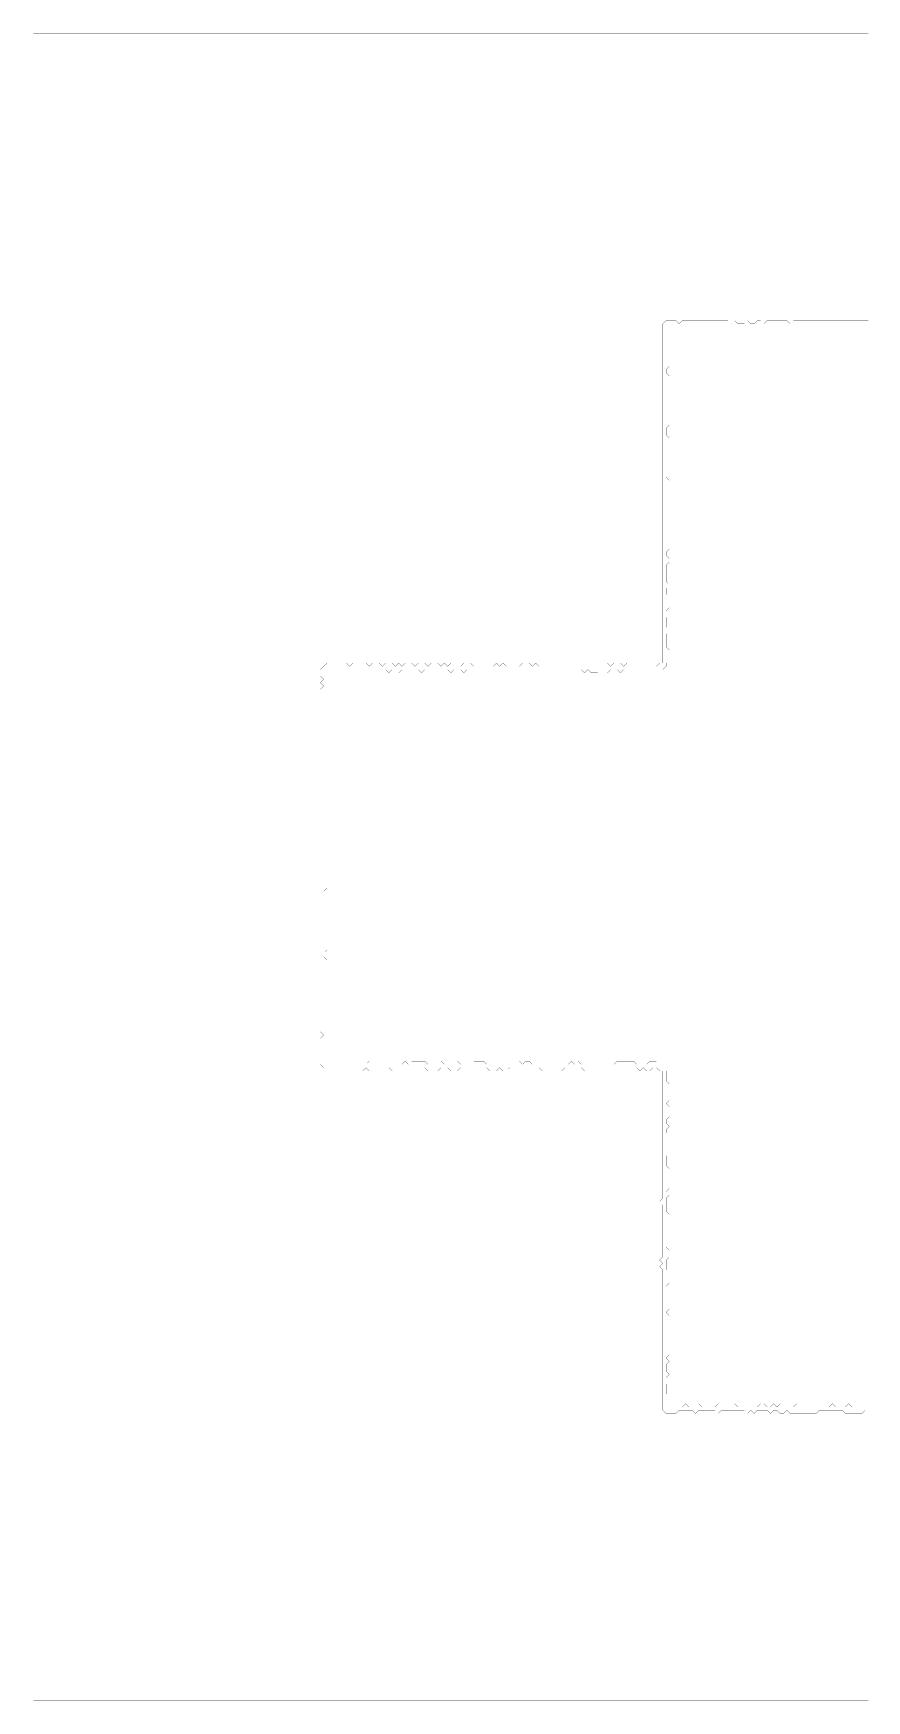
# Model space of a CAD drawing. Header units: metres. Extents: x 0 to 5113, y -5113 to 0.
# Drawn here: x 0 to 2556, y -5113 to 0 of the extents above; entities that cross this region are included whole.
import ezdxf

# ---------------------------------------------------------------- set-up
doc = ezdxf.new("R2010")
doc.units = ezdxf.units.M
doc.layers.add('conductor', color=1, linetype='Continuous')
doc.layers.add('substrate', color=5, linetype='Continuous')

msp = doc.modelspace()

# ---------------------------------------------------------------- linework, layer by layer
at = {"layer": 'conductor', "const_width": 0.5}
msp.add_lwpolyline([(2561.5, -900.5), (2551.5, -900.5), (2541.5, -900.5), (2531.5, -900.5), (2521.5, -900.5), (2511.5, -900.5), (2501.5, -900.5), (2491.5, -900.5), (2481.5, -900.5), (2471.4, -900.5), (2461.4, -900.5), (2451.4, -900.5), (2441.4, -900.5), (2431.4, -900.5), (2421.4, -900.5), (2411.4, -900.5), (2401.4, -900.5), (2391.4, -900.5), (2381.4, -900.5), (2371.4, -900.5), (2361.4, -900.5), (2351.4, -900.5), (2341.4, -900.5), (2331.4, -900.5), (2321.4, -900.5), (2311.4, -900.5), (2301.3, -900.5), (2291.3, -900.5), (2281.3, -900.5), (2271.3, -900.5), (2261.3, -900.5), (2251.3, -900.5), (2241.3, -900.5), (2231.3, -900.5), (2221.3, -900.5), (2211.3, -900.5), (2201.3, -900.5), (2191.3, -900.5), (2181.3, -900.5), (2171.3, -900.5), (2161.3, -900.5), (2151.3, -900.5), (2141.3, -900.5), (2131.2, -900.5), (2121.2, -900.5), (2111.2, -900.5), (2101.2, -900.5), (2091.2, -900.5), (2081.2, -900.5), (2071.2, -900.5), (2061.2, -900.5), (2051.2, -900.5), (2041.2, -900.5), (2031.2, -900.5), (2021.2, -900.5), (2011.2, -900.5), (2001.2, -900.5), (1991.2, -900.5), (1981.2, -900.5), (1971.2, -900.5), (1961.1, -900.5), (1951.1, -900.5), (1951.1, -910.5), (1951.1, -920.5), (1951.1, -930.5), (1951.1, -940.6), (1951.1, -950.6), (1951.1, -960.6), (1951.1, -970.6), (1951.1, -980.6), (1951.1, -990.6), (1951.1, -1000.6), (1951.1, -1010.6), (1951.1, -1020.6), (1941.1, -1030.6), (1941.1, -1040.6), (1951.1, -1050.6), (1951.1, -1060.6), (1951.1, -1070.6), (1951.1, -1080.6), (1951.1, -1090.6), (1951.1, -1100.6), (1951.1, -1110.7), (1951.1, -1120.7), (1951.1, -1130.7), (1951.1, -1140.7), (1951.1, -1150.7), (1951.1, -1160.7), (1951.1, -1170.7), (1951.1, -1180.7), (1951.1, -1190.7), (1951.1, -1200.7), (1941.1, -1210.7), (1941.1, -1220.7), (1941.1, -1230.7), (1951.1, -1240.7), (1951.1, -1250.7), (1951.1, -1260.7), (1951.1, -1270.7), (1951.1, -1280.8), (1951.1, -1290.8), (1951.1, -1300.8), (1951.1, -1310.8), (1951.1, -1320.8), (1951.1, -1330.8), (1951.1, -1340.8), (1951.1, -1350.8), (1941.1, -1360.8), (1951.1, -1370.8), (1951.1, -1380.8), (1951.1, -1390.8), (1951.1, -1400.8), (1951.1, -1410.8), (1951.1, -1420.8), (1951.1, -1430.8), (1951.1, -1440.8), (1951.1, -1450.8), (1951.1, -1460.9), (1951.1, -1470.9), (1951.1, -1480.9), (1951.1, -1490.9), (1951.1, -1500.9), (1951.1, -1510.9), (1951.1, -1520.9), (1951.1, -1530.9), (1951.1, -1540.9), (1951.1, -1550.9), (1951.1, -1560.9), (1951.1, -1570.9), (1951.1, -1580.9), (1941.1, -1590.9), (1941.1, -1600.9), (1951.1, -1610.9), (1951.1, -1620.9), (1941.1, -1631), (1941.1, -1641), (1941.1, -1651), (1941.1, -1661), (1941.1, -1671), (1941.1, -1681), (1951.1, -1691), (1941.1, -1701), (1941.1, -1711), (1941.1, -1721), (1951.1, -1731), (1951.1, -1741), (1951.1, -1751), (1951.1, -1761), (1941.1, -1771), (1951.1, -1781), (1941.1, -1791), (1941.1, -1801.1), (1941.1, -1811.1), (1941.1, -1821.1), (1951.1, -1831.1), (1941.1, -1841.1), (1941.1, -1851.1), (1941.1, -1861.1), (1941.1, -1871.1), (1941.1, -1881.1), (1951.1, -1891.1), (1951.1, -1901.1), (1951.1, -1911.1), (1951.1, -1921.1), (1941.1, -1931.1), (1941.1, -1941.1), (1931.1, -1951.1), (1921.1, -1951.1), (1911.1, -1951.1), (1901.1, -1951.1), (1891.1, -1951.1), (1881.1, -1951.1), (1871.1, -1951.1), (1861.1, -1951.1), (1851.1, -1951.1), (1841.1, -1951.1), (1831.1, -1951.1), (1821.1, -1951.1), (1811.1, -1951.1), (1801.1, -1961.1), (1791, -1951.1), (1781, -1951.1), (1771, -1951.1), (1761, -1961.1), (1751, -1951.1), (1741, -1951.1), (1731, -1961.1), (1721, -1961.1), (1711, -1961.1), (1701, -1951.1), (1691, -1961.1), (1681, -1951.1), (1671, -1951.1), (1661, -1951.1), (1651, -1951.1), (1641, -1951.1), (1631, -1951.1), (1620.9, -1951.1), (1610.9, -1951.1), (1600.9, -1951.1), (1590.9, -1951.1), (1580.9, -1951.1), (1570.9, -1951.1), (1560.9, -1951.1), (1550.9, -1951.1), (1540.9, -1951.1), (1530.9, -1951.1), (1520.9, -1951.1), (1510.9, -1951.1), (1500.9, -1951.1), (1490.9, -1951.1), (1480.9, -1951.1), (1470.9, -1951.1), (1460.9, -1951.1), (1450.8, -1951.1), (1440.8, -1951.1), (1430.8, -1951.1), (1420.8, -1951.1), (1410.8, -1951.1), (1400.8, -1961.1), (1390.8, -1951.1), (1380.8, -1951.1), (1370.8, -1951.1), (1360.8, -1951.1), (1350.8, -1951.1), (1340.8, -1951.1), (1330.8, -1951.1), (1320.8, -1961.1), (1310.8, -1951.1), (1300.8, -1951.1), (1290.8, -1951.1), (1280.8, -1961.1), (1270.7, -1951.1), (1260.7, -1951.1), (1250.7, -1951.1), (1240.7, -1951.1), (1230.7, -1951.1), (1220.7, -1951.1), (1210.7, -1951.1), (1200.7, -1951.1), (1190.7, -1961.1), (1180.7, -1951.1), (1170.7, -1951.1), (1160.7, -1951.1), (1150.7, -1951.1), (1140.7, -1951.1), (1130.7, -1951.1), (1120.7, -1961.1), (1110.7, -1951.1), (1100.6, -1951.1), (1090.6, -1961.1), (1080.6, -1951.1), (1070.6, -1951.1), (1060.6, -1951.1), (1050.6, -1951.1), (1040.6, -1951.1), (1030.6, -1951.1), (1020.6, -1951.1), (1010.6, -1951.1), (1000.6, -1951.1), (990.6, -1951.1), (980.6, -1951.1), (970.6, -1951.1), (960.6, -1951.1), (950.6, -1951.1), (940.6, -1951.1), (930.5, -1951.1), (920.5, -1951.1), (910.5, -1951.1), (900.5, -1961.1), (900.5, -1971.2), (900.5, -1981.2), (900.5, -1991.2), (900.5, -2001.2), (900.5, -2011.2), (900.5, -2021.2), (900.5, -2031.2), (900.5, -2041.2), (900.5, -2051.2), (900.5, -2061.2), (900.5, -2071.2), (900.5, -2081.2), (900.5, -2091.2), (900.5, -2101.2), (900.5, -2111.2), (900.5, -2121.2), (900.5, -2131.2), (900.5, -2141.3), (900.5, -2151.3), (900.5, -2161.3), (900.5, -2171.3), (900.5, -2181.3), (900.5, -2191.3), (900.5, -2201.3), (900.5, -2211.3), (900.5, -2221.3), (900.5, -2231.3), (900.5, -2241.3), (900.5, -2251.3), (900.5, -2261.3), (900.5, -2271.3), (900.5, -2281.3), (900.5, -2291.3), (900.5, -2301.3), (900.5, -2311.4), (900.5, -2321.4), (900.5, -2331.4), (900.5, -2341.4), (900.5, -2351.4), (900.5, -2361.4), (900.5, -2371.4), (900.5, -2381.4), (900.5, -2391.4), (900.5, -2401.4), (900.5, -2411.4), (900.5, -2421.4), (900.5, -2431.4), (900.5, -2441.4), (900.5, -2451.4), (900.5, -2461.4), (900.5, -2471.4), (900.5, -2481.5), (900.5, -2491.5), (900.5, -2501.5), (900.5, -2511.5), (900.5, -2521.5), (900.5, -2531.5), (900.5, -2541.5), (900.5, -2551.5), (900.5, -2561.5), (900.5, -2571.5), (900.5, -2581.5), (900.5, -2591.5), (900.5, -2601.5), (900.5, -2611.5), (900.5, -2621.5), (890.5, -2631.5), (900.5, -2641.5), (900.5, -2651.6), (900.5, -2661.6), (890.5, -2671.6), (900.5, -2681.6), (900.5, -2691.6), (900.5, -2701.6), (900.5, -2711.6), (900.5, -2721.6), (900.5, -2731.6), (900.5, -2741.6), (900.5, -2751.6), (900.5, -2761.6), (900.5, -2771.6), (900.5, -2781.6), (900.5, -2791.6), (900.5, -2801.6), (900.5, -2811.6), (890.5, -2821.7), (890.5, -2831.7), (900.5, -2841.7), (900.5, -2851.7), (900.5, -2861.7), (900.5, -2871.7), (900.5, -2881.7), (900.5, -2891.7), (900.5, -2901.7), (900.5, -2911.7), (900.5, -2921.7), (900.5, -2931.7), (900.5, -2941.7), (890.5, -2951.7), (900.5, -2961.7), (900.5, -2971.7), (900.5, -2981.7), (900.5, -2991.8), (900.5, -3001.8), (900.5, -3011.8), (900.5, -3021.8), (900.5, -3031.8), (900.5, -3041.8), (900.5, -3051.8), (900.5, -3061.8), (900.5, -3071.8), (900.5, -3081.8), (900.5, -3091.8), (900.5, -3101.8), (900.5, -3111.8), (900.5, -3121.8), (900.5, -3131.8), (900.5, -3141.8), (900.5, -3151.8), (900.5, -3161.9), (910.5, -3161.9), (920.5, -3161.9), (930.5, -3161.9), (940.6, -3161.9), (950.6, -3161.9), (960.6, -3161.9), (970.6, -3161.9), (980.6, -3161.9), (990.6, -3161.9), (1000.6, -3161.9), (1010.6, -3161.9), (1020.6, -3161.9), (1030.6, -3151.8), (1040.6, -3161.9), (1050.6, -3161.9), (1060.6, -3161.9), (1070.6, -3161.9), (1080.6, -3161.9), (1090.6, -3161.9), (1100.6, -3161.9), (1110.7, -3161.9), (1120.7, -3161.9), (1130.7, -3161.9), (1140.7, -3151.8), (1150.7, -3161.9), (1160.7, -3151.8), (1170.7, -3151.8), (1180.7, -3151.8), (1190.7, -3151.8), (1200.7, -3151.8), (1210.7, -3161.9), (1220.7, -3161.9), (1230.7, -3161.9), (1240.7, -3161.9), (1250.7, -3151.8), (1260.7, -3161.9), (1270.7, -3161.9), (1280.8, -3161.9), (1290.8, -3161.9), (1300.8, -3151.8), (1310.8, -3161.9), (1320.8, -3161.9), (1330.8, -3161.9), (1340.8, -3161.9), (1350.8, -3151.8), (1360.8, -3151.8), (1370.8, -3151.8), (1380.8, -3151.8), (1390.8, -3161.9), (1400.8, -3161.9), (1410.8, -3161.9), (1420.8, -3161.9), (1430.8, -3161.9), (1440.8, -3161.9), (1450.8, -3161.9), (1460.9, -3161.9), (1470.9, -3161.9), (1480.9, -3161.9), (1490.9, -3151.8), (1500.9, -3161.9), (1510.9, -3151.8), (1520.9, -3151.8), (1530.9, -3161.9), (1540.9, -3161.9), (1550.9, -3161.9), (1560.9, -3161.9), (1570.9, -3161.9), (1580.9, -3161.9), (1590.9, -3161.9), (1600.9, -3161.9), (1610.9, -3161.9), (1620.9, -3161.9), (1631, -3161.9), (1641, -3161.9), (1651, -3151.8), (1661, -3161.9), (1671, -3151.8), (1681, -3161.9), (1691, -3161.9), (1701, -3161.9), (1711, -3161.9), (1721, -3161.9), (1731, -3161.9), (1741, -3161.9), (1751, -3161.9), (1761, -3161.9), (1771, -3161.9), (1781, -3161.9), (1791, -3151.8), (1801.1, -3151.8), (1811.1, -3151.8), (1821.1, -3151.8), (1831.1, -3151.8), (1841.1, -3151.8), (1851.1, -3161.9), (1861.1, -3161.9), (1871.1, -3161.9), (1881.1, -3161.9), (1891.1, -3151.8), (1901.1, -3151.8), (1911.1, -3151.8), (1921.1, -3161.9), (1931.1, -3171.9), (1941.1, -3181.9), (1941.1, -3191.9), (1941.1, -3201.9), (1941.1, -3211.9), (1951.1, -3221.9), (1951.1, -3231.9), (1951.1, -3241.9), (1951.1, -3251.9), (1951.1, -3261.9), (1951.1, -3271.9), (1941.1, -3281.9), (1951.1, -3291.9), (1951.1, -3301.9), (1951.1, -3311.9), (1951.1, -3321.9), (1941.1, -3332), (1941.1, -3342), (1951.1, -3352), (1941.1, -3362), (1941.1, -3372), (1951.1, -3382), (1951.1, -3392), (1951.1, -3402), (1951.1, -3412), (1951.1, -3422), (1951.1, -3432), (1941.1, -3442), (1941.1, -3452), (1941.1, -3462), (1941.1, -3472), (1951.1, -3482), (1951.1, -3492), (1951.1, -3502.1), (1951.1, -3512.1), (1951.1, -3522.1), (1951.1, -3532.1), (1951.1, -3542.1), (1941.1, -3552.1), (1951.1, -3562.1), (1941.1, -3572.1), (1941.1, -3582.1), (1941.1, -3592.1), (1941.1, -3602.1), (1941.1, -3612.1), (1951.1, -3622.1), (1951.1, -3632.1), (1951.1, -3642.1), (1951.1, -3652.1), (1951.1, -3662.1), (1951.1, -3672.2), (1951.1, -3682.2), (1951.1, -3692.2), (1951.1, -3702.2), (1951.1, -3712.2), (1941.1, -3722.2), (1951.1, -3732.2), (1951.1, -3742.2), (1951.1, -3752.2), (1941.1, -3762.2), (1941.1, -3772.2), (1941.1, -3782.2), (1941.1, -3792.2), (1951.1, -3802.2), (1951.1, -3812.2), (1951.1, -3822.2), (1951.1, -3832.2), (1941.1, -3842.2), (1951.1, -3852.3), (1951.1, -3862.3), (1951.1, -3872.3), (1951.1, -3882.3), (1951.1, -3892.3), (1951.1, -3902.3), (1951.1, -3912.3), (1941.1, -3922.3), (1951.1, -3932.3), (1951.1, -3942.3), (1951.1, -3952.3), (1951.1, -3962.3), (1951.1, -3972.3), (1951.1, -3982.3), (1951.1, -3992.3), (1951.1, -4002.3), (1951.1, -4012.3), (1951.1, -4022.4), (1951.1, -4032.4), (1951.1, -4042.4), (1951.1, -4052.4), (1941.1, -4062.4), (1951.1, -4072.4), (1941.1, -4082.4), (1941.1, -4092.4), (1941.1, -4102.4), (1951.1, -4112.4), (1941.1, -4122.4), (1951.1, -4132.4), (1941.1, -4142.4), (1941.1, -4152.4), (1941.1, -4162.4), (1941.1, -4172.4), (1951.1, -4182.4), (1951.1, -4192.5), (1951.1, -4202.5), (1951.1, -4212.5), (1961.1, -4212.5), (1971.2, -4212.5), (1981.2, -4212.5), (1991.2, -4212.5), (2001.2, -4202.5), (2011.2, -4212.5), (2021.2, -4212.5), (2031.2, -4202.5), (2041.2, -4202.5), (2051.2, -4212.5), (2061.2, -4212.5), (2071.2, -4212.5), (2081.2, -4212.5), (2091.2, -4212.5), (2101.2, -4202.5), (2111.2, -4202.5), (2121.2, -4202.5), (2131.2, -4202.5), (2141.3, -4202.5), (2151.3, -4202.5), (2161.3, -4212.5), (2171.3, -4202.5), (2181.3, -4202.5), (2191.3, -4202.5), (2201.3, -4202.5), (2211.3, -4202.5), (2221.3, -4212.5), (2231.3, -4202.5), (2241.3, -4202.5), (2251.3, -4212.5), (2261.3, -4212.5), (2271.3, -4202.5), (2281.3, -4212.5), (2291.3, -4202.5), (2301.3, -4212.5), (2311.4, -4212.5), (2321.4, -4212.5), (2331.4, -4212.5), (2341.4, -4202.5), (2351.4, -4202.5), (2361.4, -4212.5), (2371.4, -4212.5), (2381.4, -4212.5), (2391.4, -4212.5), (2401.4, -4212.5), (2411.4, -4212.5), (2421.4, -4212.5), (2431.4, -4212.5), (2441.4, -4212.5), (2451.4, -4202.5), (2461.4, -4212.5), (2471.4, -4212.5), (2481.5, -4212.5), (2491.5, -4212.5), (2501.5, -4202.5), (2511.5, -4212.5), (2521.5, -4212.5), (2531.5, -4212.5), (2541.5, -4212.5), (2551.5, -4212.5), (2561.5, -4212.5)], dxfattribs=at)
at = {"layer": 'substrate', "const_width": 0.5}
for points in [[(2561.5, 0), (2551.5, 0), (2541.5, 0), (2531.5, 0), (2521.5, 0), (2511.5, 0), (2501.5, 0), (2491.5, 0), (2481.5, 0), (2471.4, 0), (2461.4, 0), (2451.4, 0), (2441.4, 0), (2431.4, 0), (2421.4, 0), (2411.4, 0), (2401.4, 0), (2391.4, 0), (2381.4, 0), (2371.4, 0), (2361.4, 0), (2351.4, 0), (2341.4, 0), (2331.4, 0), (2321.4, 0), (2311.4, 0), (2301.3, 0), (2291.3, 0), (2281.3, 0), (2271.3, 0), (2261.3, 0), (2251.3, 0), (2241.3, 0), (2231.3, 0), (2221.3, 0), (2211.3, 0), (2201.3, 0), (2191.3, 0), (2181.3, 0), (2171.3, 0), (2161.3, 0), (2151.3, 0), (2141.3, 0), (2131.2, 0), (2121.2, 0), (2111.2, 0), (2101.2, 0), (2091.2, 0), (2081.2, 0), (2071.2, 0), (2061.2, 0), (2051.2, 0), (2041.2, 0), (2031.2, 0), (2021.2, 0), (2011.2, 0), (2001.2, 0), (1991.2, 0), (1981.2, 0), (1971.2, 0), (1961.1, 0), (1951.1, 0), (1941.1, 0), (1931.1, 0), (1921.1, 0), (1911.1, 0), (1901.1, 0), (1891.1, 0), (1881.1, 0), (1871.1, 0), (1861.1, 0), (1851.1, 0), (1841.1, 0), (1831.1, 0), (1821.1, 0), (1811.1, 0), (1801.1, 0), (1791, 0), (1781, 0), (1771, 0), (1761, 0), (1751, 0), (1741, 0), (1731, 0), (1721, 0), (1711, 0), (1701, 0), (1691, 0), (1681, 0), (1671, 0), (1661, 0), (1651, 0), (1641, 0), (1631, 0), (1620.9, 0), (1610.9, 0), (1600.9, 0), (1590.9, 0), (1580.9, 0), (1570.9, 0), (1560.9, 0), (1550.9, 0), (1540.9, 0), (1530.9, 0), (1520.9, 0), (1510.9, 0), (1500.9, 0), (1490.9, 0), (1480.9, 0), (1470.9, 0), (1460.9, 0), (1450.8, 0), (1440.8, 0), (1430.8, 0), (1420.8, 0), (1410.8, 0), (1400.8, 0), (1390.8, 0), (1380.8, 0), (1370.8, 0), (1360.8, 0), (1350.8, 0), (1340.8, 0), (1330.8, 0), (1320.8, 0), (1310.8, 0), (1300.8, 0), (1290.8, 0), (1280.8, 0), (1270.7, 0), (1260.7, 0), (1250.7, 0), (1240.7, 0), (1230.7, 0), (1220.7, 0), (1210.7, 0), (1200.7, 0), (1190.7, 0), (1180.7, 0), (1170.7, 0), (1160.7, 0), (1150.7, 0), (1140.7, 0), (1130.7, 0), (1120.7, 0), (1110.7, 0), (1100.6, 0), (1090.6, 0), (1080.6, 0), (1070.6, 0), (1060.6, 0), (1050.6, 0), (1040.6, 0), (1030.6, 0), (1020.6, 0), (1010.6, 0), (1000.6, 0), (990.6, 0), (980.6, 0), (970.6, 0), (960.6, 0), (950.6, 0), (940.6, 0), (930.5, 0), (920.5, 0), (910.5, 0), (900.5, 0), (890.5, 0), (880.5, 0), (870.5, 0), (860.5, 0), (850.5, 0), (840.5, 0), (830.5, 0), (820.5, 0), (810.5, 0), (800.5, 0), (790.5, 0), (780.5, 0), (770.5, 0), (760.4, 0), (750.4, 0), (740.4, 0), (730.4, 0), (720.4, 0), (710.4, 0), (700.4, 0), (690.4, 0), (680.4, 0), (670.4, 0), (660.4, 0), (650.4, 0), (640.4, 0), (630.4, 0), (620.4, 0), (610.4, 0), (600.4, 0), (590.3, 0), (580.3, 0), (570.3, 0), (560.3, 0), (550.3, 0), (540.3, 0), (530.3, 0), (520.3, 0), (510.3, 0), (500.3, 0), (490.3, 0), (480.3, 0), (470.3, 0), (460.3, 0), (450.3, 0), (440.3, 0), (430.3, 0), (420.2, 0), (410.2, 0), (400.2, 0), (390.2, 0), (380.2, 0), (370.2, 0), (360.2, 0), (350.2, 0), (340.2, 0), (330.2, 0), (320.2, 0), (310.2, 0), (300.2, 0), (290.2, 0), (280.2, 0), (270.2, 0), (260.2, 0), (250.1, 0), (240.1, 0), (230.1, 0), (220.1, 0), (210.1, 0), (200.1, 0), (190.1, 0), (180.1, 0), (170.1, 0), (160.1, 0), (150.1, 0), (140.1, 0), (130.1, 0), (120.1, 0), (110.1, 0), (100.1, 0), (90.1, 0), (80, 0), (70, 0), (60, 0), (50, 0), (40, 0), (30, 0), (20, 0), (10, 0), (0, 0), (0, -10), (0, -20), (0, -30), (0, -40), (0, -50), (0, -60), (0, -70), (0, -80), (0, -90.1), (0, -100.1), (0, -110.1), (0, -120.1), (0, -130.1), (0, -140.1), (0, -150.1), (0, -160.1), (0, -170.1), (0, -180.1), (0, -190.1), (0, -200.1), (0, -210.1), (0, -220.1), (0, -230.1), (0, -240.1), (0, -250.1), (0, -260.2), (0, -270.2), (0, -280.2), (0, -290.2), (0, -300.2), (0, -310.2), (0, -320.2), (0, -330.2), (0, -340.2), (0, -350.2), (0, -360.2), (0, -370.2), (0, -380.2), (0, -390.2), (0, -400.2), (0, -410.2), (0, -420.2), (0, -430.3), (0, -440.3), (0, -450.3), (0, -460.3), (0, -470.3), (0, -480.3), (0, -490.3), (0, -500.3), (0, -510.3), (0, -520.3), (0, -530.3), (0, -540.3), (0, -550.3), (0, -560.3), (0, -570.3), (0, -580.3), (0, -590.3), (0, -600.4), (0, -610.4), (0, -620.4), (0, -630.4), (0, -640.4), (0, -650.4), (0, -660.4), (0, -670.4), (0, -680.4), (0, -690.4), (0, -700.4), (0, -710.4), (0, -720.4), (0, -730.4), (0, -740.4), (0, -750.4), (0, -760.4), (0, -770.5), (0, -780.5), (0, -790.5), (0, -800.5), (0, -810.5), (0, -820.5), (0, -830.5), (0, -840.5), (0, -850.5), (0, -860.5), (0, -870.5), (0, -880.5), (0, -890.5), (0, -900.5), (0, -910.5), (0, -920.5), (0, -930.5), (0, -940.6), (0, -950.6), (0, -960.6), (0, -970.6), (0, -980.6), (0, -990.6), (0, -1000.6), (0, -1010.6), (0, -1020.6), (0, -1030.6), (0, -1040.6), (0, -1050.6), (0, -1060.6), (0, -1070.6), (0, -1080.6), (0, -1090.6), (0, -1100.6), (0, -1110.7), (0, -1120.7), (0, -1130.7), (0, -1140.7), (0, -1150.7), (0, -1160.7), (0, -1170.7), (0, -1180.7), (0, -1190.7), (0, -1200.7), (0, -1210.7), (0, -1220.7), (0, -1230.7), (0, -1240.7), (0, -1250.7), (0, -1260.7), (0, -1270.7), (0, -1280.8), (0, -1290.8), (0, -1300.8), (0, -1310.8), (0, -1320.8), (0, -1330.8), (0, -1340.8), (0, -1350.8), (0, -1360.8), (0, -1370.8), (0, -1380.8), (0, -1390.8), (0, -1400.8), (0, -1410.8), (0, -1420.8), (0, -1430.8), (0, -1440.8), (0, -1450.8), (0, -1460.9), (0, -1470.9), (0, -1480.9), (0, -1490.9), (0, -1500.9), (0, -1510.9), (0, -1520.9), (0, -1530.9), (0, -1540.9), (0, -1550.9), (0, -1560.9), (0, -1570.9), (0, -1580.9), (0, -1590.9), (0, -1600.9), (0, -1610.9), (0, -1620.9), (0, -1631), (0, -1641), (0, -1651), (0, -1661), (0, -1671), (0, -1681), (0, -1691), (0, -1701), (0, -1711), (0, -1721), (0, -1731), (0, -1741), (0, -1751), (0, -1761), (0, -1771), (0, -1781), (0, -1791), (0, -1801.1), (0, -1811.1), (0, -1821.1), (0, -1831.1), (0, -1841.1), (0, -1851.1), (0, -1861.1), (0, -1871.1), (0, -1881.1), (0, -1891.1), (0, -1901.1), (0, -1911.1), (0, -1921.1), (0, -1931.1), (0, -1941.1), (0, -1951.1), (0, -1961.1), (0, -1971.2), (0, -1981.2), (0, -1991.2), (0, -2001.2), (0, -2011.2), (0, -2021.2), (0, -2031.2), (0, -2041.2), (0, -2051.2), (0, -2061.2), (0, -2071.2), (0, -2081.2), (0, -2091.2), (0, -2101.2), (0, -2111.2), (0, -2121.2), (0, -2131.2), (0, -2141.3), (0, -2151.3), (0, -2161.3), (0, -2171.3), (0, -2181.3), (0, -2191.3), (0, -2201.3), (0, -2211.3), (0, -2221.3), (0, -2231.3), (0, -2241.3), (0, -2251.3), (0, -2261.3), (0, -2271.3), (0, -2281.3), (0, -2291.3), (0, -2301.3), (0, -2311.4), (0, -2321.4), (0, -2331.4), (0, -2341.4), (0, -2351.4), (0, -2361.4), (0, -2371.4), (0, -2381.4), (0, -2391.4), (0, -2401.4), (0, -2411.4), (0, -2421.4), (0, -2431.4), (0, -2441.4), (0, -2451.4), (0, -2461.4), (0, -2471.4), (0, -2481.5), (0, -2491.5), (0, -2501.5), (0, -2511.5), (0, -2521.5), (0, -2531.5), (0, -2541.5), (0, -2551.5), (0, -2561.5), (0, -2571.5), (0, -2581.5), (0, -2591.5), (0, -2601.5), (0, -2611.5), (0, -2621.5), (0, -2631.5), (0, -2641.5), (0, -2651.6), (0, -2661.6), (0, -2671.6), (0, -2681.6), (0, -2691.6), (0, -2701.6), (0, -2711.6), (0, -2721.6), (0, -2731.6), (0, -2741.6), (0, -2751.6), (0, -2761.6), (0, -2771.6), (0, -2781.6), (0, -2791.6), (0, -2801.6), (0, -2811.6), (0, -2821.7), (0, -2831.7), (0, -2841.7), (0, -2851.7), (0, -2861.7), (0, -2871.7), (0, -2881.7), (0, -2891.7), (0, -2901.7), (0, -2911.7), (0, -2921.7), (0, -2931.7), (0, -2941.7), (0, -2951.7), (0, -2961.7), (0, -2971.7), (0, -2981.7), (0, -2991.8), (0, -3001.8), (0, -3011.8), (0, -3021.8), (0, -3031.8), (0, -3041.8), (0, -3051.8), (0, -3061.8), (0, -3071.8), (0, -3081.8), (0, -3091.8), (0, -3101.8), (0, -3111.8), (0, -3121.8), (0, -3131.8), (0, -3141.8), (0, -3151.8), (0, -3161.9), (0, -3171.9), (0, -3181.9), (0, -3191.9), (0, -3201.9), (0, -3211.9), (0, -3221.9), (0, -3231.9), (0, -3241.9), (0, -3251.9), (0, -3261.9), (0, -3271.9), (0, -3281.9), (0, -3291.9), (0, -3301.9), (0, -3311.9), (0, -3321.9), (0, -3332), (0, -3342), (0, -3352), (0, -3362), (0, -3372), (0, -3382), (0, -3392), (0, -3402), (0, -3412), (0, -3422), (0, -3432), (0, -3442), (0, -3452), (0, -3462), (0, -3472), (0, -3482), (0, -3492), (0, -3502.1), (0, -3512.1), (0, -3522.1), (0, -3532.1), (0, -3542.1), (0, -3552.1), (0, -3562.1), (0, -3572.1), (0, -3582.1), (0, -3592.1), (0, -3602.1), (0, -3612.1), (0, -3622.1), (0, -3632.1), (0, -3642.1), (0, -3652.1), (0, -3662.1), (0, -3672.2), (0, -3682.2), (0, -3692.2), (0, -3702.2), (0, -3712.2), (0, -3722.2), (0, -3732.2), (0, -3742.2), (0, -3752.2), (0, -3762.2), (0, -3772.2), (0, -3782.2), (0, -3792.2), (0, -3802.2), (0, -3812.2), (0, -3822.2), (0, -3832.2), (0, -3842.2), (0, -3852.3), (0, -3862.3), (0, -3872.3), (0, -3882.3), (0, -3892.3), (0, -3902.3), (0, -3912.3), (0, -3922.3), (0, -3932.3), (0, -3942.3), (0, -3952.3), (0, -3962.3), (0, -3972.3), (0, -3982.3), (0, -3992.3), (0, -4002.3), (0, -4012.3), (0, -4022.4), (0, -4032.4), (0, -4042.4), (0, -4052.4), (0, -4062.4), (0, -4072.4), (0, -4082.4), (0, -4092.4), (0, -4102.4), (0, -4112.4), (0, -4122.4), (0, -4132.4), (0, -4142.4), (0, -4152.4), (0, -4162.4), (0, -4172.4), (0, -4182.4), (0, -4192.5), (0, -4202.5), (0, -4212.5), (0, -4222.5), (0, -4232.5), (0, -4242.5), (0, -4252.5), (0, -4262.5), (0, -4272.5), (0, -4282.5), (0, -4292.5), (0, -4302.5), (0, -4312.5), (0, -4322.5), (0, -4332.5), (0, -4342.5), (0, -4352.5), (0, -4362.6), (0, -4372.6), (0, -4382.6), (0, -4392.6), (0, -4402.6), (0, -4412.6), (0, -4422.6), (0, -4432.6), (0, -4442.6), (0, -4452.6), (0, -4462.6), (0, -4472.6), (0, -4482.6), (0, -4492.6), (0, -4502.6), (0, -4512.6), (0, -4522.6), (0, -4532.7), (0, -4542.7), (0, -4552.7), (0, -4562.7), (0, -4572.7), (0, -4582.7), (0, -4592.7), (0, -4602.7), (0, -4612.7), (0, -4622.7), (0, -4632.7), (0, -4642.7), (0, -4652.7), (0, -4662.7), (0, -4672.7), (0, -4682.7), (0, -4692.7), (0, -4702.8), (0, -4712.8), (0, -4722.8), (0, -4732.8), (0, -4742.8), (0, -4752.8), (0, -4762.8), (0, -4772.8), (0, -4782.8), (0, -4792.8), (0, -4802.8), (0, -4812.8), (0, -4822.8), (0, -4832.8), (0, -4842.8), (0, -4852.8), (0, -4862.8), (0, -4872.9), (0, -4882.9), (0, -4892.9), (0, -4902.9), (0, -4912.9), (0, -4922.9), (0, -4932.9), (0, -4942.9), (0, -4952.9), (0, -4962.9), (0, -4972.9), (0, -4982.9), (0, -4992.9), (0, -5002.9), (0, -5012.9), (0, -5022.9), (0, -5032.9), (0, -5043), (0, -5053), (0, -5063), (0, -5073), (0, -5083), (0, -5093), (0, -5103), (0, -5113), (10, -5113), (20, -5113), (30, -5113), (40, -5113), (50, -5113), (60, -5113), (70, -5113), (80, -5113), (90.1, -5113), (100.1, -5113), (110.1, -5113), (120.1, -5113), (130.1, -5113), (140.1, -5113), (150.1, -5113), (160.1, -5113), (170.1, -5113), (180.1, -5113), (190.1, -5113), (200.1, -5113), (210.1, -5113), (220.1, -5113), (230.1, -5113), (240.1, -5113), (250.1, -5113), (260.2, -5113), (270.2, -5113), (280.2, -5113), (290.2, -5113), (300.2, -5113), (310.2, -5113), (320.2, -5113), (330.2, -5113), (340.2, -5113), (350.2, -5113), (360.2, -5113), (370.2, -5113), (380.2, -5113), (390.2, -5113), (400.2, -5113), (410.2, -5113), (420.2, -5113), (430.3, -5113), (440.3, -5113), (450.3, -5113), (460.3, -5113), (470.3, -5113), (480.3, -5113), (490.3, -5113), (500.3, -5113), (510.3, -5113), (520.3, -5113), (530.3, -5113), (540.3, -5113), (550.3, -5113), (560.3, -5113), (570.3, -5113), (580.3, -5113), (590.3, -5113), (600.4, -5113), (610.4, -5113), (620.4, -5113), (630.4, -5113), (640.4, -5113), (650.4, -5113), (660.4, -5113), (670.4, -5113), (680.4, -5113), (690.4, -5113), (700.4, -5113), (710.4, -5113), (720.4, -5113), (730.4, -5113), (740.4, -5113), (750.4, -5113), (760.4, -5113), (770.5, -5113), (780.5, -5113), (790.5, -5113), (800.5, -5113), (810.5, -5113), (820.5, -5113), (830.5, -5113), (840.5, -5113), (850.5, -5113), (860.5, -5113), (870.5, -5113), (880.5, -5113), (890.5, -5113), (900.5, -5113), (910.5, -5113), (920.5, -5113), (930.5, -5113), (940.6, -5113), (950.6, -5113), (960.6, -5113), (970.6, -5113), (980.6, -5113), (990.6, -5113), (1000.6, -5113), (1010.6, -5113), (1020.6, -5113), (1030.6, -5113), (1040.6, -5113), (1050.6, -5113), (1060.6, -5113), (1070.6, -5113), (1080.6, -5113), (1090.6, -5113), (1100.6, -5113), (1110.7, -5113), (1120.7, -5113), (1130.7, -5113), (1140.7, -5113), (1150.7, -5113), (1160.7, -5113), (1170.7, -5113), (1180.7, -5113), (1190.7, -5113), (1200.7, -5113), (1210.7, -5113), (1220.7, -5113), (1230.7, -5113), (1240.7, -5113), (1250.7, -5113), (1260.7, -5113), (1270.7, -5113), (1280.8, -5113), (1290.8, -5113), (1300.8, -5113), (1310.8, -5113), (1320.8, -5113), (1330.8, -5113), (1340.8, -5113), (1350.8, -5113), (1360.8, -5113), (1370.8, -5113), (1380.8, -5113), (1390.8, -5113), (1400.8, -5113), (1410.8, -5113), (1420.8, -5113), (1430.8, -5113), (1440.8, -5113), (1450.8, -5113), (1460.9, -5113), (1470.9, -5113), (1480.9, -5113), (1490.9, -5113), (1500.9, -5113), (1510.9, -5113), (1520.9, -5113), (1530.9, -5113), (1540.9, -5113), (1550.9, -5113), (1560.9, -5113), (1570.9, -5113), (1580.9, -5113), (1590.9, -5113), (1600.9, -5113), (1610.9, -5113), (1620.9, -5113), (1631, -5113), (1641, -5113), (1651, -5113), (1661, -5113), (1671, -5113), (1681, -5113), (1691, -5113), (1701, -5113), (1711, -5113), (1721, -5113), (1731, -5113), (1741, -5113), (1751, -5113), (1761, -5113), (1771, -5113), (1781, -5113), (1791, -5113), (1801.1, -5113), (1811.1, -5113), (1821.1, -5113), (1831.1, -5113), (1841.1, -5113), (1851.1, -5113), (1861.1, -5113), (1871.1, -5113), (1881.1, -5113), (1891.1, -5113), (1901.1, -5113), (1911.1, -5113), (1921.1, -5113), (1931.1, -5113), (1941.1, -5113), (1951.1, -5113), (1961.1, -5113), (1971.2, -5113), (1981.2, -5113), (1991.2, -5113), (2001.2, -5113), (2011.2, -5113), (2021.2, -5113), (2031.2, -5113), (2041.2, -5113), (2051.2, -5113), (2061.2, -5113), (2071.2, -5113), (2081.2, -5113), (2091.2, -5113), (2101.2, -5113), (2111.2, -5113), (2121.2, -5113), (2131.2, -5113), (2141.3, -5113), (2151.3, -5113), (2161.3, -5113), (2171.3, -5113), (2181.3, -5113), (2191.3, -5113), (2201.3, -5113), (2211.3, -5113), (2221.3, -5113), (2231.3, -5113), (2241.3, -5113), (2251.3, -5113), (2261.3, -5113), (2271.3, -5113), (2281.3, -5113), (2291.3, -5113), (2301.3, -5113), (2311.4, -5113), (2321.4, -5113), (2331.4, -5113), (2341.4, -5113), (2351.4, -5113), (2361.4, -5113), (2371.4, -5113), (2381.4, -5113), (2391.4, -5113), (2401.4, -5113), (2411.4, -5113), (2421.4, -5113), (2431.4, -5113), (2441.4, -5113), (2451.4, -5113), (2461.4, -5113), (2471.4, -5113), (2481.5, -5113), (2491.5, -5113), (2501.5, -5113), (2511.5, -5113), (2521.5, -5113), (2531.5, -5113), (2541.5, -5113), (2551.5, -5113), (2561.5, -5113)], [(2561.5, -4232.5), (2551.5, -4222.5), (2541.5, -4232.5), (2531.5, -4232.5), (2521.5, -4232.5), (2511.5, -4232.5), (2501.5, -4232.5), (2491.5, -4232.5), (2481.5, -4222.5), (2471.4, -4222.5), (2461.4, -4222.5), (2451.4, -4222.5), (2441.4, -4222.5), (2431.4, -4222.5), (2421.4, -4222.5), (2411.4, -4222.5), (2401.4, -4232.5), (2391.4, -4232.5), (2381.4, -4232.5), (2371.4, -4232.5), (2361.4, -4232.5), (2351.4, -4232.5), (2341.4, -4232.5), (2331.4, -4232.5), (2321.4, -4232.5), (2311.4, -4222.5), (2301.3, -4232.5), (2291.3, -4232.5), (2281.3, -4222.5), (2271.3, -4222.5), (2261.3, -4232.5), (2251.3, -4222.5), (2241.3, -4222.5), (2231.3, -4222.5), (2221.3, -4222.5), (2211.3, -4232.5), (2201.3, -4222.5), (2191.3, -4232.5), (2181.3, -4222.5), (2171.3, -4222.5), (2161.3, -4222.5), (2151.3, -4222.5), (2141.3, -4222.5), (2131.2, -4222.5), (2121.2, -4222.5), (2111.2, -4222.5), (2101.2, -4232.5), (2091.2, -4222.5), (2081.2, -4222.5), (2071.2, -4222.5), (2061.2, -4222.5), (2051.2, -4222.5), (2041.2, -4222.5), (2031.2, -4232.5), (2021.2, -4222.5), (2011.2, -4222.5), (2001.2, -4222.5), (1991.2, -4222.5), (1981.2, -4222.5), (1971.2, -4232.5), (1961.1, -4232.5), (1951.1, -4232.5), (1941.1, -4232.5), (1931.1, -4222.5), (1931.1, -4212.5), (1931.1, -4202.5), (1931.1, -4192.5), (1931.1, -4182.4), (1931.1, -4172.4), (1931.1, -4162.4), (1931.1, -4152.4), (1931.1, -4142.4), (1931.1, -4132.4), (1931.1, -4122.4), (1931.1, -4112.4), (1931.1, -4102.4), (1931.1, -4092.4), (1931.1, -4082.4), (1931.1, -4072.4), (1931.1, -4062.4), (1931.1, -4052.4), (1931.1, -4042.4), (1931.1, -4032.4), (1931.1, -4022.4), (1931.1, -4012.3), (1931.1, -4002.3), (1931.1, -3992.3), (1931.1, -3982.3), (1931.1, -3972.3), (1931.1, -3962.3), (1931.1, -3952.3), (1931.1, -3942.3), (1931.1, -3932.3), (1931.1, -3922.3), (1931.1, -3912.3), (1931.1, -3902.3), (1931.1, -3892.3), (1931.1, -3882.3), (1931.1, -3872.3), (1931.1, -3862.3), (1931.1, -3852.3), (1931.1, -3842.2), (1931.1, -3832.2), (1931.1, -3822.2), (1931.1, -3812.2), (1931.1, -3802.2), (1931.1, -3792.2), (1921.1, -3782.2), (1931.1, -3772.2), (1921.1, -3762.2), (1931.1, -3752.2), (1931.1, -3742.2), (1931.1, -3732.2), (1931.1, -3722.2), (1931.1, -3712.2), (1931.1, -3702.2), (1931.1, -3692.2), (1931.1, -3682.2), (1931.1, -3672.2), (1931.1, -3662.1), (1931.1, -3652.1), (1931.1, -3642.1), (1931.1, -3632.1), (1931.1, -3622.1), (1931.1, -3612.1), (1931.1, -3602.1), (1931.1, -3592.1), (1921.1, -3582.1), (1931.1, -3572.1), (1931.1, -3562.1), (1931.1, -3552.1), (1931.1, -3542.1), (1931.1, -3532.1), (1931.1, -3522.1), (1931.1, -3512.1), (1931.1, -3502.1), (1931.1, -3492), (1931.1, -3482), (1931.1, -3472), (1931.1, -3462), (1931.1, -3452), (1931.1, -3442), (1931.1, -3432), (1931.1, -3422), (1931.1, -3412), (1931.1, -3402), (1931.1, -3392), (1931.1, -3382), (1931.1, -3372), (1931.1, -3362), (1931.1, -3352), (1931.1, -3342), (1931.1, -3332), (1931.1, -3321.9), (1931.1, -3311.9), (1931.1, -3301.9), (1931.1, -3291.9), (1931.1, -3281.9), (1931.1, -3271.9), (1931.1, -3261.9), (1931.1, -3251.9), (1931.1, -3241.9), (1931.1, -3231.9), (1931.1, -3221.9), (1931.1, -3211.9), (1931.1, -3201.9), (1931.1, -3191.9), (1931.1, -3181.9), (1921.1, -3181.9), (1911.1, -3171.9), (1901.1, -3171.9), (1891.1, -3181.9), (1881.1, -3181.9), (1871.1, -3171.9), (1861.1, -3181.9), (1851.1, -3171.9), (1841.1, -3171.9), (1831.1, -3171.9), (1821.1, -3171.9), (1811.1, -3171.9), (1801.1, -3171.9), (1791, -3171.9), (1781, -3181.9), (1771, -3181.9), (1761, -3181.9), (1751, -3181.9), (1741, -3181.9), (1731, -3181.9), (1721, -3181.9), (1711, -3181.9), (1701, -3181.9), (1691, -3181.9), (1681, -3171.9), (1671, -3171.9), (1661, -3171.9), (1651, -3171.9), (1641, -3171.9), (1631, -3171.9), (1620.9, -3181.9), (1610.9, -3171.9), (1600.9, -3181.9), (1590.9, -3181.9), (1580.9, -3181.9), (1570.9, -3181.9), (1560.9, -3181.9), (1550.9, -3171.9), (1540.9, -3171.9), (1530.9, -3171.9), (1520.9, -3171.9), (1510.9, -3171.9), (1500.9, -3171.9), (1490.9, -3171.9), (1480.9, -3171.9), (1470.9, -3171.9), (1460.9, -3171.9), (1450.8, -3181.9), (1440.8, -3181.9), (1430.8, -3171.9), (1420.8, -3181.9), (1410.8, -3181.9), (1400.8, -3181.9), (1390.8, -3171.9), (1380.8, -3171.9), (1370.8, -3171.9), (1360.8, -3171.9), (1350.8, -3171.9), (1340.8, -3171.9), (1330.8, -3171.9), (1320.8, -3171.9), (1310.8, -3171.9), (1300.8, -3181.9), (1290.8, -3171.9), (1280.8, -3181.9), (1270.7, -3171.9), (1260.7, -3171.9), (1250.7, -3171.9), (1240.7, -3181.9), (1230.7, -3171.9), (1220.7, -3181.9), (1210.7, -3181.9), (1200.7, -3171.9), (1190.7, -3171.9), (1180.7, -3171.9), (1170.7, -3171.9), (1160.7, -3171.9), (1150.7, -3171.9), (1140.7, -3181.9), (1130.7, -3181.9), (1120.7, -3181.9), (1110.7, -3181.9), (1100.6, -3181.9), (1090.6, -3171.9), (1080.6, -3181.9), (1070.6, -3181.9), (1060.6, -3181.9), (1050.6, -3181.9), (1040.6, -3181.9), (1030.6, -3181.9), (1020.6, -3171.9), (1010.6, -3181.9), (1000.6, -3181.9), (990.6, -3181.9), (980.6, -3181.9), (970.6, -3181.9), (960.6, -3181.9), (950.6, -3181.9), (940.6, -3181.9), (930.5, -3181.9), (920.5, -3181.9), (910.5, -3171.9), (900.5, -3171.9), (890.5, -3171.9), (880.5, -3161.9), (880.5, -3151.8), (880.5, -3141.8), (880.5, -3131.8), (880.5, -3121.8), (880.5, -3111.8), (880.5, -3101.8), (880.5, -3091.8), (880.5, -3081.8), (890.5, -3071.8), (880.5, -3061.8), (880.5, -3051.8), (880.5, -3041.8), (880.5, -3031.8), (880.5, -3021.8), (880.5, -3011.8), (890.5, -3001.8), (880.5, -2991.8), (880.5, -2981.7), (880.5, -2971.7), (880.5, -2961.7), (880.5, -2951.7), (880.5, -2941.7), (880.5, -2931.7), (880.5, -2921.7), (880.5, -2911.7), (880.5, -2901.7), (880.5, -2891.7), (880.5, -2881.7), (880.5, -2871.7), (880.5, -2861.7), (880.5, -2851.7), (880.5, -2841.7), (880.5, -2831.7), (880.5, -2821.7), (880.5, -2811.6), (880.5, -2801.6), (880.5, -2791.6), (880.5, -2781.6), (880.5, -2771.6), (880.5, -2761.6), (880.5, -2751.6), (880.5, -2741.6), (880.5, -2731.6), (880.5, -2721.6), (880.5, -2711.6), (880.5, -2701.6), (880.5, -2691.6), (880.5, -2681.6), (880.5, -2671.6), (880.5, -2661.6), (880.5, -2651.6), (880.5, -2641.5), (880.5, -2631.5), (880.5, -2621.5), (880.5, -2611.5), (880.5, -2601.5), (880.5, -2591.5), (880.5, -2581.5), (880.5, -2571.5), (880.5, -2561.5), (880.5, -2551.5), (880.5, -2541.5), (880.5, -2531.5), (880.5, -2521.5), (880.5, -2511.5), (880.5, -2501.5), (880.5, -2491.5), (880.5, -2481.5), (880.5, -2471.4), (880.5, -2461.4), (880.5, -2451.4), (880.5, -2441.4), (880.5, -2431.4), (880.5, -2421.4), (880.5, -2411.4), (880.5, -2401.4), (880.5, -2391.4), (880.5, -2381.4), (880.5, -2371.4), (880.5, -2361.4), (880.5, -2351.4), (880.5, -2341.4), (880.5, -2331.4), (880.5, -2321.4), (880.5, -2311.4), (880.5, -2301.3), (880.5, -2291.3), (880.5, -2281.3), (880.5, -2271.3), (880.5, -2261.3), (880.5, -2251.3), (880.5, -2241.3), (880.5, -2231.3), (880.5, -2221.3), (880.5, -2211.3), (880.5, -2201.3), (880.5, -2191.3), (880.5, -2181.3), (880.5, -2171.3), (880.5, -2161.3), (880.5, -2151.3), (880.5, -2141.3), (880.5, -2131.2), (880.5, -2121.2), (880.5, -2111.2), (880.5, -2101.2), (880.5, -2091.2), (880.5, -2081.2), (880.5, -2071.2), (880.5, -2061.2), (880.5, -2051.2), (880.5, -2041.2), (880.5, -2031.2), (880.5, -2021.2), (880.5, -2011.2), (890.5, -2001.2), (880.5, -1991.2), (890.5, -1981.2), (880.5, -1971.2), (880.5, -1961.1), (880.5, -1951.1), (890.5, -1941.1), (900.5, -1931.1), (910.5, -1931.1), (920.5, -1931.1), (930.5, -1931.1), (940.6, -1931.1), (950.6, -1931.1), (960.6, -1931.1), (970.6, -1941.1), (980.6, -1931.1), (990.6, -1931.1), (1000.6, -1931.1), (1010.6, -1941.1), (1020.6, -1931.1), (1030.6, -1941.1), (1040.6, -1931.1), (1050.6, -1941.1), (1060.6, -1931.1), (1070.6, -1941.1), (1080.6, -1931.1), (1090.6, -1931.1), (1100.6, -1931.1), (1110.7, -1941.1), (1120.7, -1931.1), (1130.7, -1941.1), (1140.7, -1931.1), (1150.7, -1941.1), (1160.7, -1931.1), (1170.7, -1941.1), (1180.7, -1931.1), (1190.7, -1931.1), (1200.7, -1931.1), (1210.7, -1941.1), (1220.7, -1931.1), (1230.7, -1931.1), (1240.7, -1931.1), (1250.7, -1941.1), (1260.7, -1931.1), (1270.7, -1941.1), (1280.8, -1931.1), (1290.8, -1941.1), (1300.8, -1941.1), (1310.8, -1941.1), (1320.8, -1931.1), (1330.8, -1941.1), (1340.8, -1931.1), (1350.8, -1941.1), (1360.8, -1941.1), (1370.8, -1941.1), (1380.8, -1941.1), (1390.8, -1941.1), (1400.8, -1941.1), (1410.8, -1941.1), (1420.8, -1931.1), (1430.8, -1941.1), (1440.8, -1931.1), (1450.8, -1941.1), (1460.9, -1941.1), (1470.9, -1941.1), (1480.9, -1941.1), (1490.9, -1941.1), (1500.9, -1931.1), (1510.9, -1931.1), (1520.9, -1931.1), (1530.9, -1941.1), (1540.9, -1931.1), (1550.9, -1941.1), (1560.9, -1941.1), (1570.9, -1941.1), (1580.9, -1941.1), (1590.9, -1941.1), (1600.9, -1941.1), (1610.9, -1941.1), (1620.9, -1941.1), (1631, -1941.1), (1641, -1941.1), (1651, -1941.1), (1661, -1941.1), (1671, -1941.1), (1681, -1941.1), (1691, -1941.1), (1701, -1941.1), (1711, -1941.1), (1721, -1941.1), (1731, -1941.1), (1741, -1941.1), (1751, -1941.1), (1761, -1931.1), (1771, -1941.1), (1781, -1931.1), (1791, -1931.1), (1801.1, -1931.1), (1811.1, -1941.1), (1821.1, -1931.1), (1831.1, -1931.1), (1841.1, -1931.1), (1851.1, -1931.1), (1861.1, -1931.1), (1871.1, -1931.1), (1881.1, -1941.1), (1891.1, -1941.1), (1901.1, -1941.1), (1911.1, -1941.1), (1921.1, -1931.1), (1931.1, -1931.1), (1931.1, -1921.1), (1931.1, -1911.1), (1931.1, -1901.1), (1931.1, -1891.1), (1931.1, -1881.1), (1931.1, -1871.1), (1931.1, -1861.1), (1931.1, -1851.1), (1931.1, -1841.1), (1931.1, -1831.1), (1931.1, -1821.1), (1931.1, -1811.1), (1931.1, -1801.1), (1931.1, -1791), (1931.1, -1781), (1931.1, -1771), (1931.1, -1761), (1931.1, -1751), (1931.1, -1741), (1931.1, -1731), (1931.1, -1721), (1931.1, -1711), (1931.1, -1701), (1931.1, -1691), (1931.1, -1681), (1931.1, -1671), (1931.1, -1661), (1931.1, -1651), (1931.1, -1641), (1931.1, -1631), (1931.1, -1620.9), (1931.1, -1610.9), (1931.1, -1600.9), (1931.1, -1590.9), (1931.1, -1580.9), (1931.1, -1570.9), (1931.1, -1560.9), (1931.1, -1550.9), (1931.1, -1540.9), (1931.1, -1530.9), (1931.1, -1520.9), (1931.1, -1510.9), (1931.1, -1500.9), (1931.1, -1490.9), (1931.1, -1480.9), (1931.1, -1470.9), (1931.1, -1460.9), (1931.1, -1450.8), (1931.1, -1440.8), (1931.1, -1430.8), (1931.1, -1420.8), (1931.1, -1410.8), (1931.1, -1400.8), (1931.1, -1390.8), (1931.1, -1380.8), (1931.1, -1370.8), (1931.1, -1360.8), (1931.1, -1350.8), (1931.1, -1340.8), (1931.1, -1330.8), (1931.1, -1320.8), (1931.1, -1310.8), (1931.1, -1300.8), (1931.1, -1290.8), (1931.1, -1280.8), (1931.1, -1270.7), (1931.1, -1260.7), (1931.1, -1250.7), (1931.1, -1240.7), (1931.1, -1230.7), (1931.1, -1220.7), (1931.1, -1210.7), (1931.1, -1200.7), (1931.1, -1190.7), (1931.1, -1180.7), (1931.1, -1170.7), (1931.1, -1160.7), (1931.1, -1150.7), (1931.1, -1140.7), (1931.1, -1130.7), (1931.1, -1120.7), (1931.1, -1110.7), (1931.1, -1100.6), (1931.1, -1090.6), (1931.1, -1080.6), (1931.1, -1070.6), (1931.1, -1060.6), (1931.1, -1050.6), (1931.1, -1040.6), (1931.1, -1030.6), (1931.1, -1020.6), (1931.1, -1010.6), (1931.1, -1000.6), (1931.1, -990.6), (1931.1, -980.6), (1931.1, -970.6), (1931.1, -960.6), (1931.1, -950.6), (1931.1, -940.6), (1931.1, -930.5), (1931.1, -920.5), (1931.1, -910.5), (1931.1, -900.5), (1931.1, -890.5), (1941.1, -880.5), (1951.1, -880.5), (1961.1, -880.5), (1971.2, -880.5), (1981.2, -890.5), (1991.2, -880.5), (2001.2, -880.5), (2011.2, -880.5), (2021.2, -880.5), (2031.2, -880.5), (2041.2, -880.5), (2051.2, -880.5), (2061.2, -880.5), (2071.2, -880.5), (2081.2, -880.5), (2091.2, -880.5), (2101.2, -880.5), (2111.2, -880.5), (2121.2, -880.5), (2131.2, -880.5), (2141.3, -890.5), (2151.3, -880.5), (2161.3, -890.5), (2171.3, -890.5), (2181.3, -890.5), (2191.3, -880.5), (2201.3, -890.5), (2211.3, -890.5), (2221.3, -880.5), (2231.3, -880.5), (2241.3, -890.5), (2251.3, -880.5), (2261.3, -880.5), (2271.3, -880.5), (2281.3, -880.5), (2291.3, -880.5), (2301.3, -880.5), (2311.4, -880.5), (2321.4, -890.5), (2331.4, -880.5), (2341.4, -880.5), (2351.4, -880.5), (2361.4, -880.5), (2371.4, -880.5), (2381.4, -880.5), (2391.4, -880.5), (2401.4, -880.5), (2411.4, -880.5), (2421.4, -880.5), (2431.4, -880.5), (2441.4, -880.5), (2451.4, -880.5), (2461.4, -880.5), (2471.4, -880.5), (2481.5, -880.5), (2491.5, -880.5), (2501.5, -880.5), (2511.5, -880.5), (2521.5, -880.5), (2531.5, -880.5), (2541.5, -880.5), (2551.5, -880.5), (2561.5, -880.5)]]:
    msp.add_lwpolyline(points, dxfattribs=at)

doc.saveas('drawing.dxf')
